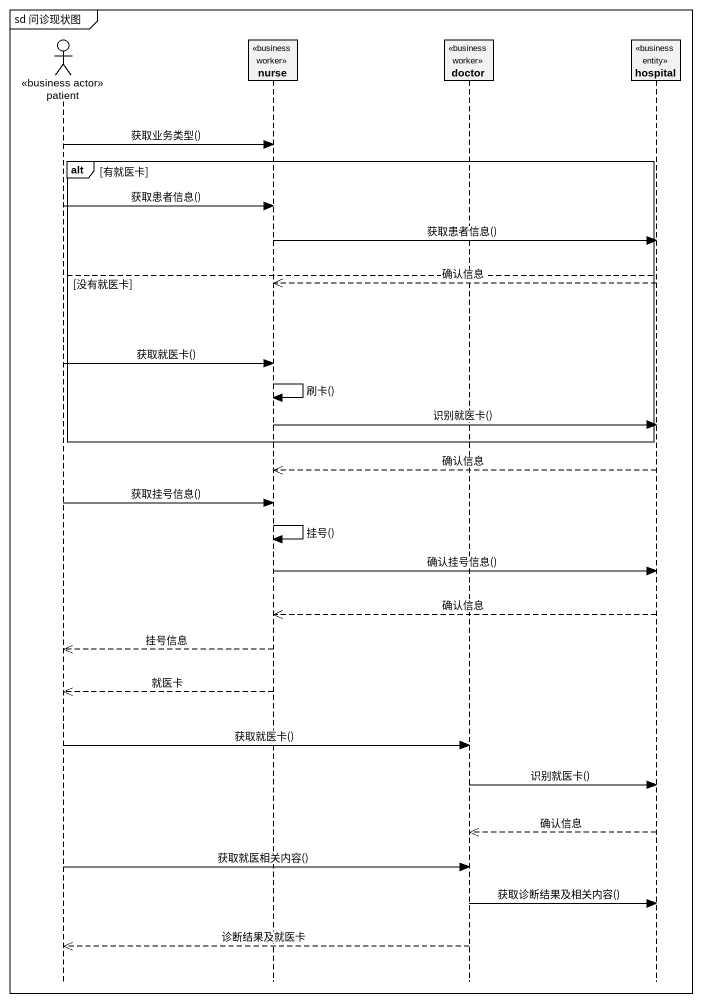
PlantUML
@startuml
mainframe sd 问诊现状图
hide footbox
actor patient <<business actor>>
participant nurse <<business worker>>
participant doctor <<business worker>>
participant hospital <<business entity>>

patient -> nurse : 获取业务类型()
alt 有就医卡
  patient -> nurse : 获取患者信息()
  nurse -> hospital : 获取患者信息()
else 没有就医卡
  hospital -->> nurse : 确认信息
  patient -> nurse : 获取就医卡()
  nurse -> nurse : 刷卡()
  nurse -> hospital : 识别就医卡()
end
hospital -->> nurse : 确认信息
patient -> nurse : 获取挂号信息()
nurse -> nurse : 挂号()
nurse -> hospital : 确认挂号信息()
hospital -->> nurse : 确认信息
nurse -->> patient : 挂号信息
nurse -->> patient : 就医卡
patient -> doctor : 获取就医卡()
doctor -> hospital : 识别就医卡()
hospital -->> doctor : 确认信息
patient -> doctor : 获取就医相关内容()
doctor -> hospital : 获取诊断结果及相关内容()
doctor -->> patient : 诊断结果及就医卡
@enduml
